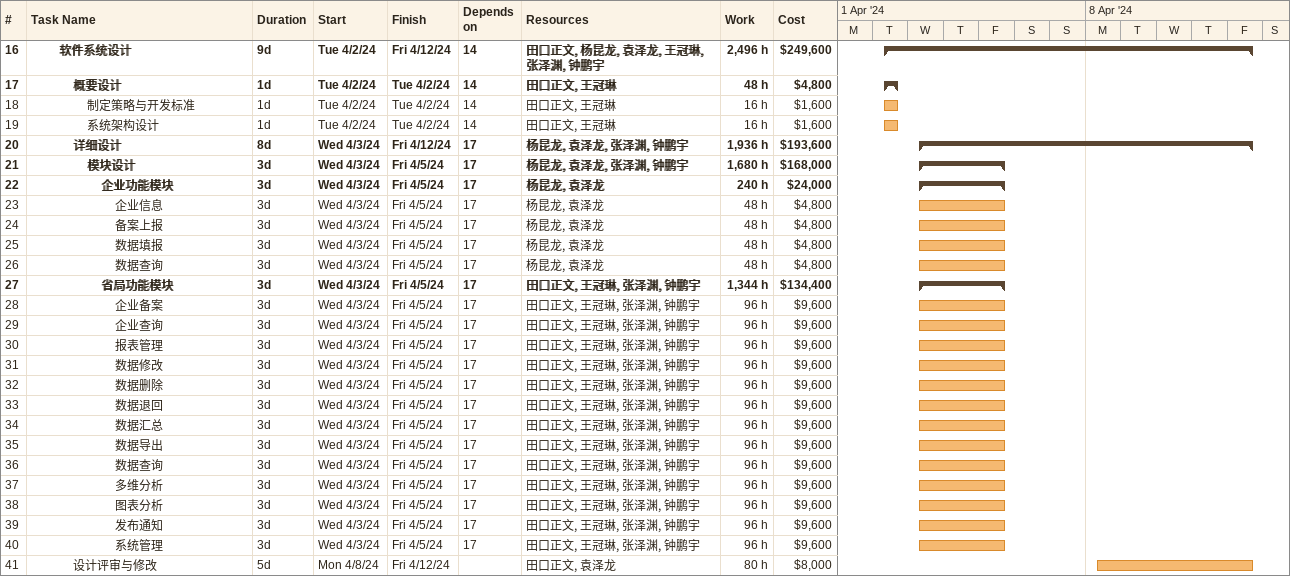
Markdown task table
| ID | Level | Task | Duration | Start | Finish | Predecessors | Resources | Work (h) | Cost ($) |
|---|---|---|---|---|---|---|---|---|---|
| 16 | 3 | **软件系统设计** | 9d | 2024-04-02 | 2024-04-12 | 14 | 田口正文, 杨昆龙, 袁泽龙, 王冠琳, 张泽渊, 钟鹏宇 | 2496 | 249600 |
| 17 | 4 | **概要设计** | 1d | 2024-04-02 | 2024-04-02 | 14 | 田口正文, 王冠琳 | 48 | 4800 |
| 18 | 5 | 制定策略与开发标准 | 1d | 2024-04-02 | 2024-04-02 | 14 | 田口正文, 王冠琳 | 16 | 1600 |
| 19 | 5 | 系统架构设计 | 1d | 2024-04-02 | 2024-04-02 | 14 | 田口正文, 王冠琳 | 16 | 1600 |
| 20 | 4 | **详细设计** | 8d | 2024-04-03 | 2024-04-12 | 17 | 杨昆龙, 袁泽龙, 张泽渊, 钟鹏宇 | 1936 | 193600 |
| 21 | 5 | **模块设计** | 3d | 2024-04-03 | 2024-04-05 | 17 | 杨昆龙, 袁泽龙, 张泽渊, 钟鹏宇 | 1680 | 168000 |
| 22 | 6 | **企业功能模块** | 3d | 2024-04-03 | 2024-04-05 | 17 | 杨昆龙, 袁泽龙 | 240 | 24000 |
| 23 | 7 | 企业信息 | 3d | 2024-04-03 | 2024-04-05 | 17 | 杨昆龙, 袁泽龙 | 48 | 4800 |
| 24 | 7 | 备案上报 | 3d | 2024-04-03 | 2024-04-05 | 17 | 杨昆龙, 袁泽龙 | 48 | 4800 |
| 25 | 7 | 数据填报 | 3d | 2024-04-03 | 2024-04-05 | 17 | 杨昆龙, 袁泽龙 | 48 | 4800 |
| 26 | 7 | 数据查询 | 3d | 2024-04-03 | 2024-04-05 | 17 | 杨昆龙, 袁泽龙 | 48 | 4800 |
| 27 | 6 | **省局功能模块** | 3d | 2024-04-03 | 2024-04-05 | 17 | 田口正文, 王冠琳, 张泽渊, 钟鹏宇 | 1344 | 134400 |
| 28 | 7 | 企业备案 | 3d | 2024-04-03 | 2024-04-05 | 17 | 田口正文, 王冠琳, 张泽渊, 钟鹏宇 | 96 | 9600 |
| 29 | 7 | 企业查询 | 3d | 2024-04-03 | 2024-04-05 | 17 | 田口正文, 王冠琳, 张泽渊, 钟鹏宇 | 96 | 9600 |
| 30 | 7 | 报表管理 | 3d | 2024-04-03 | 2024-04-05 | 17 | 田口正文, 王冠琳, 张泽渊, 钟鹏宇 | 96 | 9600 |
| 31 | 7 | 数据修改 | 3d | 2024-04-03 | 2024-04-05 | 17 | 田口正文, 王冠琳, 张泽渊, 钟鹏宇 | 96 | 9600 |
| 32 | 7 | 数据删除 | 3d | 2024-04-03 | 2024-04-05 | 17 | 田口正文, 王冠琳, 张泽渊, 钟鹏宇 | 96 | 9600 |
| 33 | 7 | 数据退回 | 3d | 2024-04-03 | 2024-04-05 | 17 | 田口正文, 王冠琳, 张泽渊, 钟鹏宇 | 96 | 9600 |
| 34 | 7 | 数据汇总 | 3d | 2024-04-03 | 2024-04-05 | 17 | 田口正文, 王冠琳, 张泽渊, 钟鹏宇 | 96 | 9600 |
| 35 | 7 | 数据导出 | 3d | 2024-04-03 | 2024-04-05 | 17 | 田口正文, 王冠琳, 张泽渊, 钟鹏宇 | 96 | 9600 |
| 36 | 7 | 数据查询 | 3d | 2024-04-03 | 2024-04-05 | 17 | 田口正文, 王冠琳, 张泽渊, 钟鹏宇 | 96 | 9600 |
| 37 | 7 | 多维分析 | 3d | 2024-04-03 | 2024-04-05 | 17 | 田口正文, 王冠琳, 张泽渊, 钟鹏宇 | 96 | 9600 |
| 38 | 7 | 图表分析 | 3d | 2024-04-03 | 2024-04-05 | 17 | 田口正文, 王冠琳, 张泽渊, 钟鹏宇 | 96 | 9600 |
| 39 | 7 | 发布通知 | 3d | 2024-04-03 | 2024-04-05 | 17 | 田口正文, 王冠琳, 张泽渊, 钟鹏宇 | 96 | 9600 |
| 40 | 7 | 系统管理 | 3d | 2024-04-03 | 2024-04-05 | 17 | 田口正文, 王冠琳, 张泽渊, 钟鹏宇 | 96 | 9600 |
| 41 | 4 | 设计评审与修改 | 5d | 2024-04-08 | 2024-04-12 |  | 田口正文, 袁泽龙 | 80 | 8000 |
